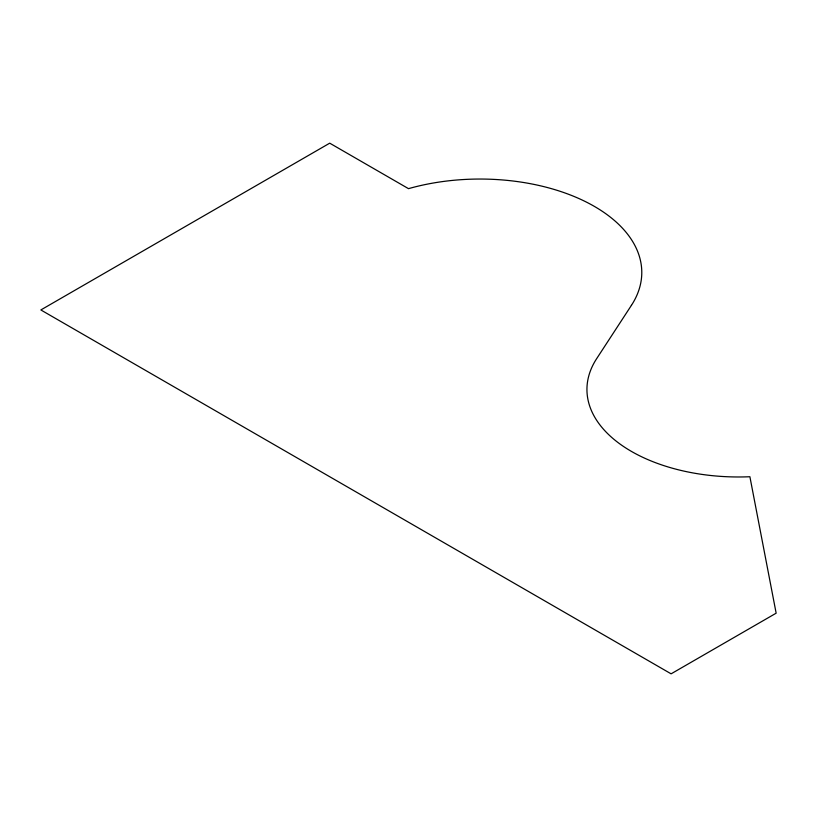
<?xml version="1.0" encoding="UTF-8"?>
<svg xmlns="http://www.w3.org/2000/svg" width="817" height="817" viewBox="0 0 817 817"><rect width="100%" height="100%" fill="white"/><g stroke="black" fill="none" stroke-linecap="round" stroke-linejoin="round"><path stroke-width="1.23" d="M631.408 305.364L596.665 358.643A151.564 87.501 0 0 0 749.894 476.73L776.15 613.179L671.104 673.831L40.85 309.949L329.721 143.169L408.5 188.656A161.786 93.404 0 0 1 588.669 203.259A161.786 93.404 0 0 1 631.408 305.364"/></g></svg>
